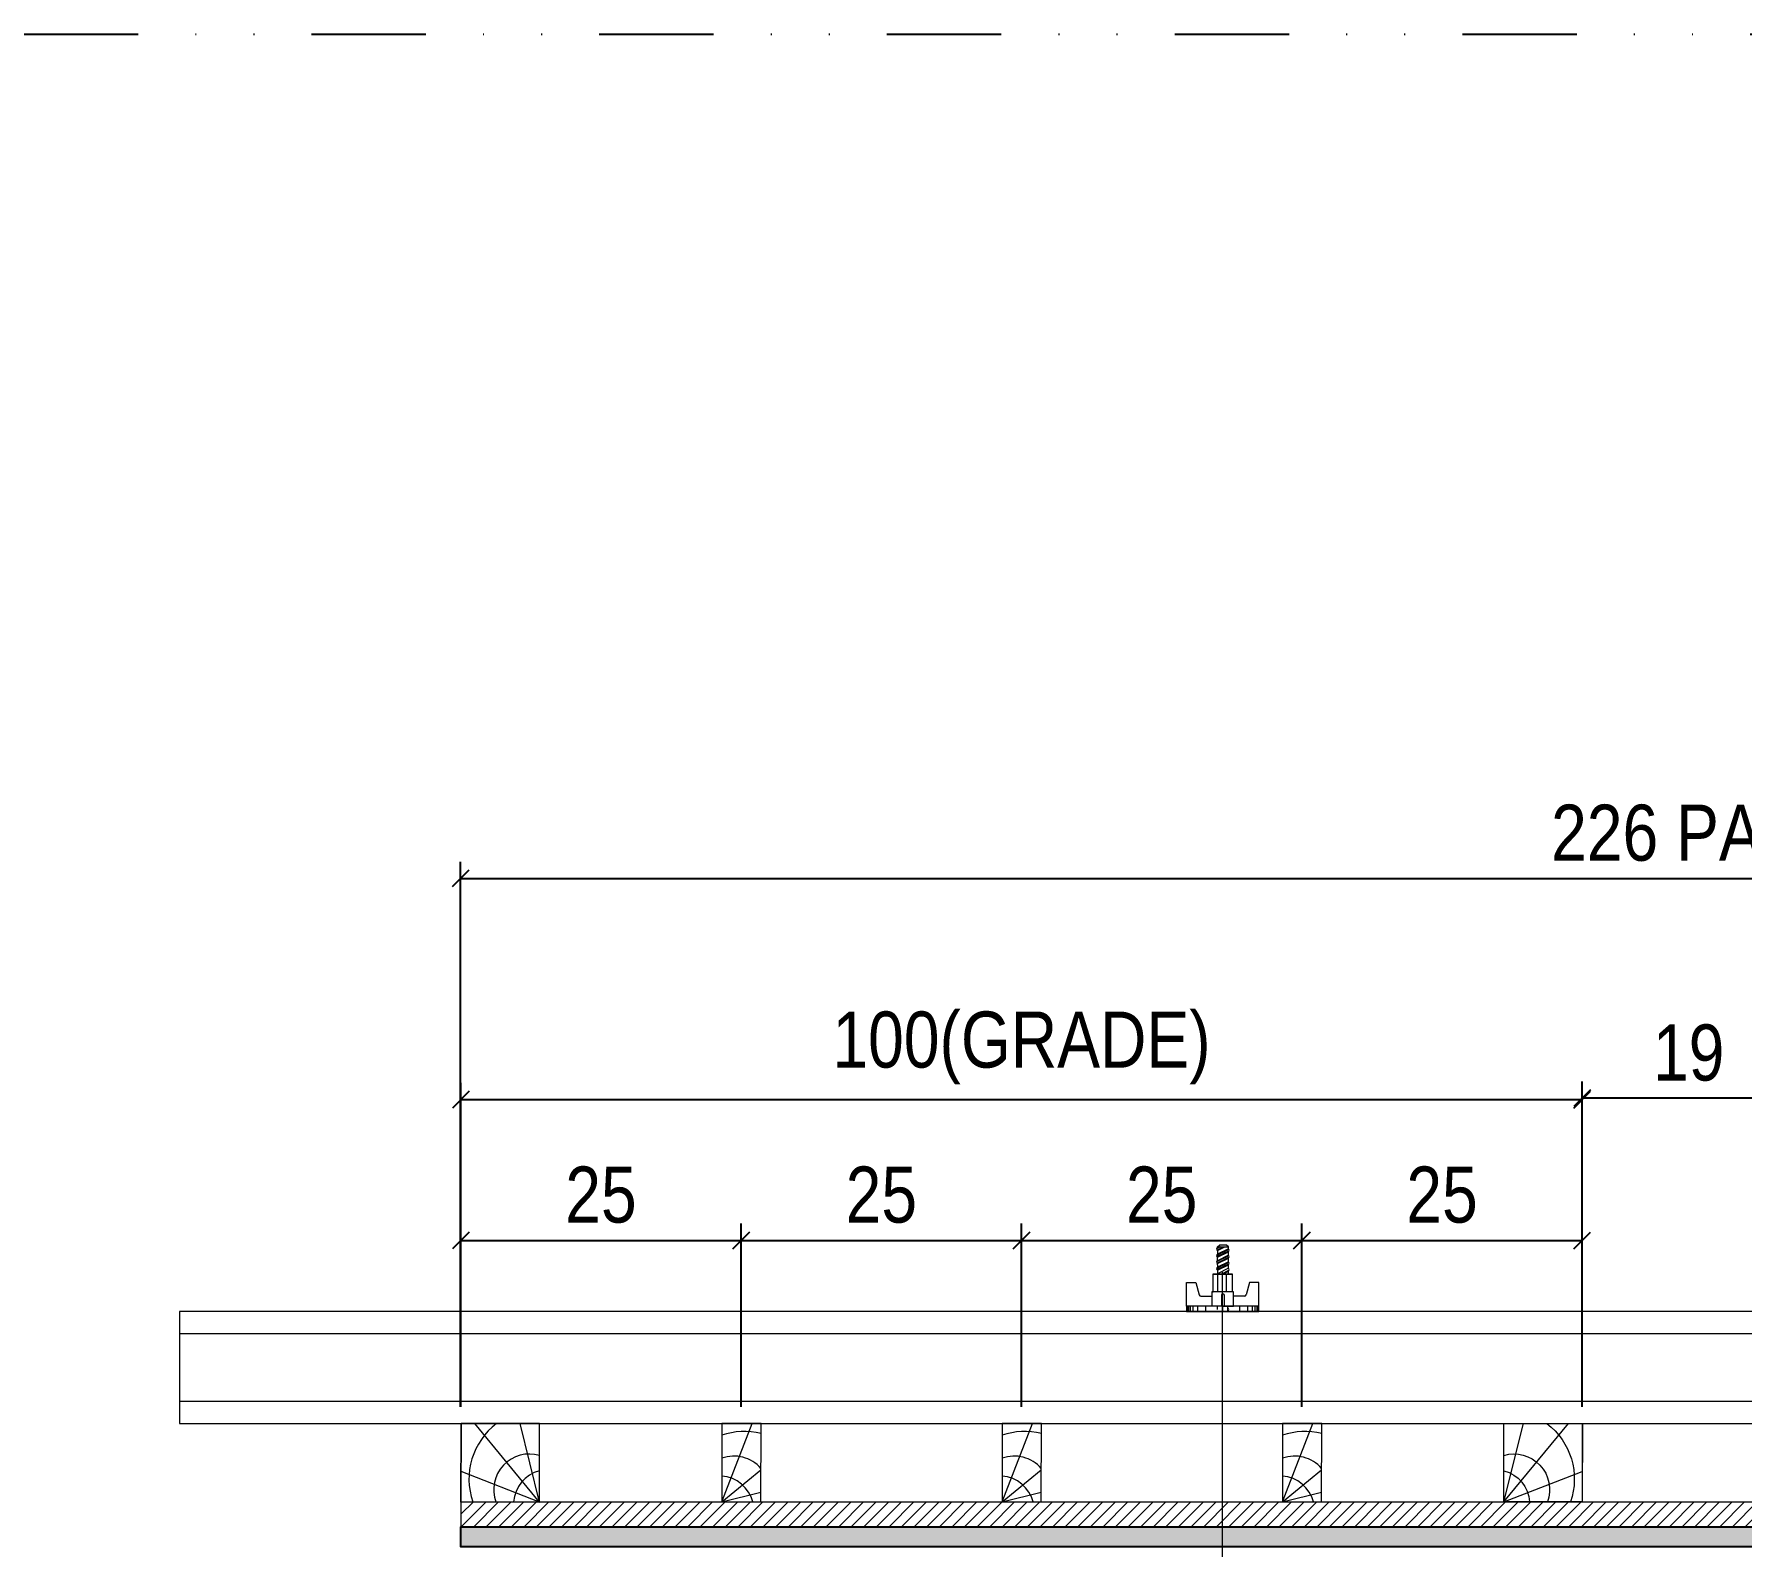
# Model space of a CAD drawing. Extents: x 13741 to 27878, y -21631 to 6985.
# Drawn here: x 18145.2 to 18331.9, y -4037.5 to -3872.2 of the extents above; entities that cross this region are included whole.
import ezdxf

# ---------------------------------------------------------------- set-up
doc = ezdxf.new("R2010")
doc.units = 0
doc.linetypes.add('DIVIDE2', pattern=[0.625, 0.25, -0.125, 0, -0.125, 0, -0.125])
for name, color, linetype in [('CHAPA', 1, 'Continuous'), ('COTA', 241, 'Continuous'), ('Nível', 160, 'Continuous')]:
    doc.layers.add(name, color=color, linetype=linetype)
for name, color, linetype, lineweight in [('Hachura', 251, 'Continuous', 9), ('Madeira', 126, 'Continuous', 18), ('Perfil Metálico', 224, 'Continuous', 18)]:
    doc.layers.add(name, color=color, linetype=linetype, lineweight=lineweight)
doc.styles.add('COTA TECNICA 2X', font='techl___.ttf', dxfattribs={"height": 10})
doc.dimstyles.new('SECAO PILAR', dxfattribs={"dimtxt": 10, "dimasz": 3, "dimexe": 3, "dimexo": 3, "dimgap": 3, "dimtad": 1, "dimdec": 1, "dimlfac": 0.5, "dimzin": 12, "dimdsep": 46, "dimtxsty": 'COTA TECNICA 2X', "dimblk1": 'OBLIQUE', "dimblk2": 'OBLIQUE', "dimsah": 1, "dimcen": 0.9, "dimclrd": 256, "dimclre": 256, "dimclrt": 256, "dimadec": 1, "dimazin": 3, "dimtfac": 1, "dimtdec": 1, "dimtmove": 0, "dimatfit": 3, "dimfxl": 1, "dimtolj": 1, "dimtzin": 12, "dimarcsym": 0})

# ---------------------------------------------------------------- blocks, each defined once
blk = doc.blocks.new('PONTALETE')
at = {"layer": 'Madeira'}
for q in [(2.71, 7), (7, 5.76), (7, 1.74)]:
    blk.add_line((0, 0), q, dxfattribs=at)
blk.add_lwpolyline([(0, 0), (7, 0), (7, 7), (0, 7)], close=True, dxfattribs=at)
for centre, radius, start, end in [((2.04, 0.06), 6.23, 37.2818, 109.0913), ((1.09, 0.9), 3.19, 343.603, 109.9847), ((-0.21, -0.78), 3.09, 14.6322, 86.0383)]:
    blk.add_arc(centre, radius, start, end, dxfattribs=at)
blk = doc.blocks.new('MEIO PONTALETE')
at = {"layer": 'Madeira'}
for q in [(2.71, 7), (3.5, 2.88), (3.5, 0.87)]:
    blk.add_line((0, 0), q, dxfattribs=at)
blk.add_lwpolyline([(0, 0), (3.5, 0), (3.5, 7), (0, 7)], close=True, dxfattribs=at)
for centre, radius, start, end in [((2.04, 0.06), 6.23, 76.4499, 109.0913), ((1.09, 0.9), 3.19, 40.9063, 109.9847), ((-0.21, -0.78), 3.09, 14.6322, 86.0383)]:
    blk.add_arc(centre, radius, start, end, dxfattribs=at)
blk = doc.blocks.new('_Oblique')
at = {"color": 0, "linetype": 'ByBlock', "lineweight": -2}
blk.add_line((-0.5, -0.5), (0.5, 0.5), dxfattribs=at)
blk = doc.blocks.new('*D802')
at = {"layer": 'COTA', "lineweight": -2, "transparency": 16777216}
for p, q in [((50.12, 218.98), (50.12, 316.18)), ((502.22, 238.98), (502.22, 316.18)), ((50.12, 313.18), (502.22, 313.18))]:
    blk.add_line(p, q, dxfattribs=at)
at = {"layer": 'Defpoints', "color": 0, "transparency": 16777216}
for p in [(502.22, 313.18), (502.22, 235.98), (50.12, 215.98)]:
    blk.add_point(p, dxfattribs=at)
at = {"layer": 'COTA', "lineweight": -2, "transparency": 16777216, "xscale": 3, "yscale": 3, "zscale": 3, "rotation": 180}
blk.add_blockref('_Oblique', (50.12, 313.18), dxfattribs=at)
at = {"layer": 'COTA', "lineweight": -2, "transparency": 16777216, "xscale": 3, "yscale": 3, "zscale": 3}
blk.add_blockref('_Oblique', (502.22, 313.18), dxfattribs=at)
at = {"layer": 'COTA', "transparency": 16777216, "insert": (276.17, 321.28), "char_height": 10, "attachment_point": 5, "style": 'COTA TECNICA 2X'}
blk.add_mtext('\\A1;226 PAINEL', dxfattribs=at)
blk = doc.blocks.new('*D803')
at = {"layer": 'COTA', "lineweight": -2, "transparency": 16777216}
for p, q in [((50.18, 218.95), (50.18, 251.63)), ((100.2, 218.95), (100.2, 251.63)), ((50.18, 248.63), (100.2, 248.63))]:
    blk.add_line(p, q, dxfattribs=at)
at = {"layer": 'Defpoints', "color": 0, "transparency": 16777216}
for p in [(100.2, 248.63), (50.18, 215.95), (100.2, 215.95)]:
    blk.add_point(p, dxfattribs=at)
at = {"layer": 'COTA', "lineweight": -2, "transparency": 16777216, "xscale": 3, "yscale": 3, "zscale": 3, "rotation": 180}
blk.add_blockref('_Oblique', (50.18, 248.63), dxfattribs=at)
at = {"layer": 'COTA', "lineweight": -2, "transparency": 16777216, "xscale": 3, "yscale": 3, "zscale": 3}
blk.add_blockref('_Oblique', (100.2, 248.63), dxfattribs=at)
at = {"layer": 'COTA', "transparency": 16777216, "insert": (75.19, 256.74), "char_height": 10, "attachment_point": 5, "style": 'COTA TECNICA 2X'}
blk.add_mtext('\\A1;25', dxfattribs=at)
blk = doc.blocks.new('*D804')
at = {"layer": 'COTA', "lineweight": -2, "transparency": 16777216}
for p, q in [((100.2, 218.95), (100.2, 251.63)), ((150.2, 218.95), (150.2, 251.63)), ((100.2, 248.63), (150.2, 248.63))]:
    blk.add_line(p, q, dxfattribs=at)
at = {"layer": 'Defpoints', "color": 0, "transparency": 16777216}
for p in [(150.2, 248.63), (100.2, 215.95), (150.2, 215.95)]:
    blk.add_point(p, dxfattribs=at)
at = {"layer": 'COTA', "lineweight": -2, "transparency": 16777216, "xscale": 3, "yscale": 3, "zscale": 3, "rotation": 180}
blk.add_blockref('_Oblique', (100.2, 248.63), dxfattribs=at)
at = {"layer": 'COTA', "lineweight": -2, "transparency": 16777216, "xscale": 3, "yscale": 3, "zscale": 3}
blk.add_blockref('_Oblique', (150.2, 248.63), dxfattribs=at)
at = {"layer": 'COTA', "transparency": 16777216, "insert": (125.2, 256.74), "char_height": 10, "attachment_point": 5, "style": 'COTA TECNICA 2X'}
blk.add_mtext('\\A1;25', dxfattribs=at)
blk = doc.blocks.new('*D805')
at = {"layer": 'COTA', "lineweight": -2, "transparency": 16777216}
for p, q in [((150.2, 218.95), (150.2, 251.63)), ((200.2, 218.95), (200.2, 251.63)), ((150.2, 248.63), (200.2, 248.63))]:
    blk.add_line(p, q, dxfattribs=at)
at = {"layer": 'Defpoints', "color": 0, "transparency": 16777216}
for p in [(200.2, 248.63), (150.2, 215.95), (200.2, 215.95)]:
    blk.add_point(p, dxfattribs=at)
at = {"layer": 'COTA', "lineweight": -2, "transparency": 16777216, "xscale": 3, "yscale": 3, "zscale": 3, "rotation": 180}
blk.add_blockref('_Oblique', (150.2, 248.63), dxfattribs=at)
at = {"layer": 'COTA', "lineweight": -2, "transparency": 16777216, "xscale": 3, "yscale": 3, "zscale": 3}
blk.add_blockref('_Oblique', (200.2, 248.63), dxfattribs=at)
at = {"layer": 'COTA', "transparency": 16777216, "insert": (175.2, 256.74), "char_height": 10, "attachment_point": 5, "style": 'COTA TECNICA 2X'}
blk.add_mtext('\\A1;25', dxfattribs=at)
blk = doc.blocks.new('*D806')
at = {"layer": 'COTA', "lineweight": -2, "transparency": 16777216}
for p, q in [((50.18, 218.95), (50.18, 276.73)), ((250.19, 218.97), (250.19, 276.73)), ((250.19, 273.73), (50.18, 273.73))]:
    blk.add_line(p, q, dxfattribs=at)
at = {"layer": 'Defpoints', "color": 0, "transparency": 16777216}
for p in [(50.18, 273.73), (50.18, 215.95), (250.19, 215.97)]:
    blk.add_point(p, dxfattribs=at)
at = {"layer": 'COTA', "lineweight": -2, "transparency": 16777216, "xscale": 3, "yscale": 3, "zscale": 3, "rotation": 180}
blk.add_blockref('_Oblique', (50.18, 273.73), dxfattribs=at)
at = {"layer": 'COTA', "lineweight": -2, "transparency": 16777216, "xscale": 3, "yscale": 3, "zscale": 3}
blk.add_blockref('_Oblique', (250.19, 273.73), dxfattribs=at)
at = {"layer": 'COTA', "transparency": 16777216, "insert": (150.19, 282.95), "char_height": 10, "attachment_point": 5, "style": 'COTA TECNICA 2X'}
blk.add_mtext('\\A1;100(GRADE)', dxfattribs=at)
blk = doc.blocks.new('*D807')
at = {"layer": 'COTA', "lineweight": -2, "transparency": 16777216}
for p, q in [((200.2, 218.95), (200.2, 251.63)), ((250.19, 219.01), (250.19, 251.63)), ((200.2, 248.63), (250.19, 248.63))]:
    blk.add_line(p, q, dxfattribs=at)
at = {"layer": 'Defpoints', "color": 0, "transparency": 16777216}
for p in [(250.19, 248.63), (200.2, 215.95), (250.19, 216.01)]:
    blk.add_point(p, dxfattribs=at)
at = {"layer": 'COTA', "lineweight": -2, "transparency": 16777216, "xscale": 3, "yscale": 3, "zscale": 3, "rotation": 180}
blk.add_blockref('_Oblique', (200.2, 248.63), dxfattribs=at)
at = {"layer": 'COTA', "lineweight": -2, "transparency": 16777216, "xscale": 3, "yscale": 3, "zscale": 3}
blk.add_blockref('_Oblique', (250.19, 248.63), dxfattribs=at)
at = {"layer": 'COTA', "transparency": 16777216, "insert": (225.2, 256.74), "char_height": 10, "attachment_point": 5, "style": 'COTA TECNICA 2X'}
blk.add_mtext('\\A1;25', dxfattribs=at)
blk = doc.blocks.new('*D813')
at = {"layer": 'COTA', "lineweight": -2, "transparency": 16777216}
for p, q in [((250.19, 218.95), (250.19, 276.99)), ((288.19, 218.98), (288.19, 276.99)), ((288.19, 273.99), (250.19, 273.99))]:
    blk.add_line(p, q, dxfattribs=at)
at = {"layer": 'Defpoints', "color": 0, "transparency": 16777216}
for p in [(250.19, 273.99), (250.19, 215.95), (288.19, 215.98)]:
    blk.add_point(p, dxfattribs=at)
at = {"layer": 'COTA', "lineweight": -2, "transparency": 16777216, "xscale": 3, "yscale": 3, "zscale": 3, "rotation": 180}
blk.add_blockref('_Oblique', (250.19, 273.99), dxfattribs=at)
at = {"layer": 'COTA', "lineweight": -2, "transparency": 16777216, "xscale": 3, "yscale": 3, "zscale": 3}
blk.add_blockref('_Oblique', (288.19, 273.99), dxfattribs=at)
at = {"layer": 'COTA', "transparency": 16777216, "insert": (269.19, 282.08), "char_height": 10, "attachment_point": 5, "style": 'COTA TECNICA 2X'}
blk.add_mtext('\\A1;19', dxfattribs=at)
blk = doc.blocks.new('C')
at = {"layer": 'Hachura', "color": 0}
for p, q in [((0, 3.22), (0, -3.22)), ((0.45, 3.22), (0, 3.22)), ((0.46, 3.16), (0, 3.16)), ((0.46, 3.05), (0, 3.05)), ((0.45, -3.23), (0.45, 3.22)), ((0.45, 3.22), (2.58, 3.22)), ((2.58, 3.22), (2.58, 2.39)), ((0.46, 2.88), (0, 2.88)), ((0, 2.75), (0, -1.16)), ((0.46, 2.65), (0, 2.65)), ((0.46, 2.23), (0, 2.23)), ((1.35, 1.94), (1.35, 0.96)), ((2.58, 2.39), (1.47, 2.09)), ((0.46, 1.51), (0, 1.51)), ((0.39, 0.49), (0.17, 0.49)), ((1.74, 0.97), (0.45, 0.97)), ((1.45, 0.1), (0.45, 0.1)), ((1.74, -0.97), (1.74, 0.97)), ((1.74, 0.97), (1.74, 0.84)), ((1.74, 0.97), (1.74, 0.84)), ((1.74, 0.84), (3.35, 0.84)), ((3.35, 0.45), (1.74, 0.45)), ((3.32, 0.84), (3.32, -0.84)), ((3.35, 0.84), (3.35, -0.84)), ((3.68, 0.45), (3.35, 0.45)), ((3.84, -0.52), (3.35, 0.45)), ((3.35, 0.06), (3.67, -0.57)), ((3.68, 0.45), (4.16, -0.52)), ((3.72, 0.5), (4.25, -0.57)), ((4.37, -0.55), (3.83, 0.53)), ((4.15, 0.45), (3.93, 0.45)), ((4.42, -0.52), (3.93, 0.45)), ((4.15, 0.45), (4.26, 0.45)), ((4.26, 0.45), (4.74, -0.52)), ((4.3, 0.5), (4.83, -0.57)), ((4.95, -0.55), (4.41, 0.53)), ((4.51, 0.45), (4.84, 0.45)), ((5, -0.52), (4.51, 0.45)), ((4.84, 0.45), (5.32, -0.52)), ((4.88, 0.5), (5.41, -0.57)), ((5.53, -0.55), (4.99, 0.53)), ((5.58, -0.52), (5.09, 0.45)), ((5.42, 0.45), (5.09, 0.45)), ((5.58, -0.52), (5.09, 0.45)), ((5.42, 0.45), (5.74, -0.19)), ((5.46, 0.5), (5.74, -0.07)), ((5.74, 0.19), (5.57, 0.53)), ((5.74, 0.32), (5.68, 0.45)), ((5.68, 0.45), (5.74, 0.45)), ((5.74, 0.45), (5.9, 0.29)), ((5.74, 0.45), (5.74, -0.52)), ((5.9, -0.36), (5.9, 0.29)), ((0.45, 0), (0, 0)), ((0.46, -1.52), (0, -1.52)), ((0.08, -0.48), (0.29, -0.48)), ((0.29, -0.48), (0.4, -0.48)), ((0.45, 0), (0.45, -0.97)), ((0.45, -0.16), (1.45, -0.16)), ((0.45, -0.65), (0.45, -0.32)), ((0.45, -3.23), (0.45, -0.65)), ((0.45, -0.97), (1.74, -0.97)), ((1.35, -1.94), (1.35, -0.97)), ((3.35, -0.32), (1.74, -0.32)), ((3.35, -0.84), (1.74, -0.84)), ((3.35, -0.07), (3.58, -0.52)), ((3.35, -0.52), (3.58, -0.52)), ((3.84, -0.52), (4.16, -0.52)), ((4.42, -0.52), (4.74, -0.52)), ((4.63, -0.52), (4.74, -0.52)), ((5, -0.52), (5.32, -0.52)), ((5.58, -0.52), (5.74, -0.52)), ((5.74, -0.52), (5.9, -0.36)), ((5.74, -0.52), (5.74, -0.52)), ((0.46, -2.23), (0, -2.23)), ((0.46, -2.65), (0, -2.65)), ((0.46, -2.88), (0, -2.88)), ((2.58, -2.39), (1.47, -2.1)), ((2.58, -3.23), (2.58, -2.39)), ((0.46, -3.05), (0, -3.05)), ((0.46, -3.16), (0, -3.16)), ((0, -3.22), (2.57, -3.22))]:
    blk.add_line(p, q, dxfattribs=at)
for centre, radius, start, end in [((1.52, 1.94), 0.161, 104.7436, 180), ((1.44, -0.03), 0.129, 272.695, 87.305), ((3.81, 0.39), 0.143, 25.5688, 154.4312), ((4.39, 0.39), 0.143, 25.5688, 154.4312), ((4.97, 0.39), 0.143, 25.5688, 154.4312), ((5.55, 0.39), 0.143, 25.5688, 154.4312), ((0.17, -0.37), 0.174, 221.744, 317.8592), ((3.71, -0.4), 0.174, 222.1408, 318.256), ((4.29, -0.4), 0.174, 222.1408, 318.256), ((4.87, -0.4), 0.174, 222.1408, 318.256), ((5.45, -0.4), 0.174, 222.1408, 318.256), ((5.61, -0.4), 0.174, 317.8592, 318.256), ((1.52, -1.94), 0.161, 180, 255.2564)]:
    blk.add_arc(centre, radius, start, end, dxfattribs=at)
blk = doc.blocks.new('A$C949c2cf0')
at = {"layer": 'Hachura'}
h = blk.add_hatch(dxfattribs=at)
h.set_pattern_fill('ANSI31', color=256, scale=0.5, angle=360, style=0)
h.set_pattern_definition([(45, (7212.9606, 2003.2216), (-1.122532, 1.122532), [])])
h.paths.add_polyline_path([(496.22, 197.58), (496.22, 201.98), (50.22, 202.03), (50.22, 197.58)])
h = blk.add_hatch(color=256, dxfattribs=at)
h.dxf.hatch_style = 1
h.paths.add_polyline_path([(510.22, 193.98), (510.22, 197.58), (50.22, 197.58), (50.22, 193.98)])
at = {"layer": 'CHAPA'}
blk.add_lwpolyline([(510.22, 193.98), (50.22, 193.98), (50.22, 197.58), (510.22, 197.58)], close=True, dxfattribs=at)
at = {"layer": 'Hachura'}
blk.add_line((186.06, 93.24), (186.07, 242.98), dxfattribs=at)
blk.add_lwpolyline([(50.22, 197.58), (496.22, 197.58), (496.22, 201.98), (50.22, 201.98)], close=True, dxfattribs=at)
at = {"layer": 'Madeira'}
blk.add_lwpolyline([(50.22, 201.98), (50.23, 215.98), (250.22, 215.98), (250.21, 201.98)], close=True, dxfattribs=at)
at = {"layer": 'Perfil Metálico'}
for points in [[(0, 235.98), (0, 215.98), (502.22, 215.98), (502.22, 235.98)], [(502.22, 219.98), (502.22, 231.98), (0, 231.98), (0, 219.98)]]:
    blk.add_lwpolyline(points, close=True, dxfattribs=at)
at = {"layer": 'Hachura', "linetype": 'Continuous', "xscale": 2, "yscale": 2, "zscale": 2, "rotation": 90.00000000000001}
blk.add_blockref('C', (186.06, 235.98), dxfattribs=at)
at = {"layer": 'Madeira'}
for name, p, xscale, yscale, zscale, rotation in [('PONTALETE', (64.22, 201.98), 2, 2, 2, 89.93708930310329), ('MEIO PONTALETE', (96.72, 201.99), 1.999999997962732, 1.999999997962732, 1.999999997962732, 359.9370893031033), ('MEIO PONTALETE', (146.72, 201.99), 1.999999997962732, 1.999999997962732, 1.999999997962732, 359.9370893031033), ('MEIO PONTALETE', (196.72, 201.99), 1.999999997962732, 1.999999997962732, 1.999999997962732, 359.9370893031033), ('PONTALETE', (236.21, 202), -2, 2, 2, 269.9370893031033)]:
    blk.add_blockref(name, p, dxfattribs=dict(at, xscale=xscale, yscale=yscale, zscale=zscale, rotation=rotation))
at = {"layer": 'COTA'}
dim = blk.add_linear_dim(base=(502.2165, 313.1781), p1=(50.1206, 215.9809), p2=(502.2165, 235.9837), text='<> PAINEL', dimstyle='SECAO PILAR', dxfattribs=at)
dim.commit()
dim.dimension.update_dxf_attribs({"geometry": '*D802', "text_midpoint": (276.1686, 313.1781), "dimtype": 160})
dim = blk.add_linear_dim(base=(50.18, 273.73), p1=(250.19, 215.97), p2=(50.18, 215.95), text='<>(GRADE)', dimstyle='SECAO PILAR', dxfattribs=at)
dim.commit()
dim.dimension.update_dxf_attribs({"geometry": '*D806', "text_midpoint": (150.19, 282.95)})
for base, p1, p2, picture, middle in [((250.19, 273.99), (288.19, 215.98), (250.19, 215.95), '*D813', (269.19, 282.08)), ((100.2, 248.63), (50.18, 215.95), (100.2, 215.95), '*D803', (75.19, 256.74)), ((150.2, 248.63), (100.2, 215.95), (150.2, 215.95), '*D804', (125.2, 256.74)), ((200.2, 248.63), (150.2, 215.95), (200.2, 215.95), '*D805', (175.2, 256.74)), ((250.19, 248.63), (200.2, 215.95), (250.19, 216.01), '*D807', (225.2, 256.74))]:
    dim = blk.add_linear_dim(base=base, p1=p1, p2=p2, dimstyle='SECAO PILAR', dxfattribs=at)
    dim.commit()
    dim.dimension.update_dxf_attribs({"geometry": picture, "text_midpoint": middle})

msp = doc.modelspace()

# ---------------------------------------------------------------- linework, layer by layer
at = {"layer": 'Nível', "color": 4, "linetype": 'DIVIDE2', "ltscale": 50}
msp.add_line((13741.09, -3872.17), (21531.15, -3872.17), dxfattribs=at)

# ---------------------------------------------------------------- block references
at = {"xscale": 0.612860368711651, "yscale": 0.612860368711651, "zscale": 0.612860368711651}
msp.add_blockref('A$C949c2cf0', (18161.1, -4156.39), dxfattribs=at)

doc.saveas('drawing.dxf')
